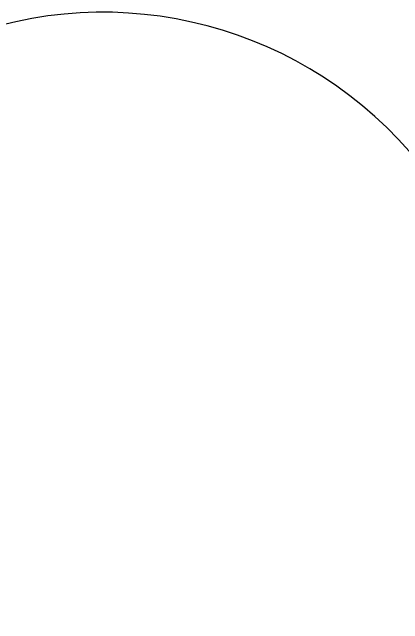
# Model space of a CAD drawing. Header units: inches. Extents: x 0.6 to 33.4, y 0.6 to 21.4.
# Drawn here: x 5.421 to 6.069, y 14.594 to 15.608 of the extents above; entities that cross this region are included whole.
import ezdxf

# ---------------------------------------------------------------- set-up
doc = ezdxf.new("R2010")
doc.units = ezdxf.units.IN
doc.header["$LTSCALE"] = 2
doc.header["$MEASUREMENT"] = 0
doc.layers.add('Sketch Geometry (ANSI)', color=7, linetype='Continuous', lineweight=25)
doc.layers.add('Symbol (ANSI)', color=7, linetype='Continuous', lineweight=25)
doc.styles.add('Note Text (ANSI)', font='tahoma.ttf')
doc.dimstyles.new('Default (ANSI)$7', dxfattribs={"dimscale": 2, "dimtxt": 0.12, "dimasz": 0.098425, "dimexe": 0.125, "dimexo": 0.0625, "dimgap": 0.031496, "dimtad": 0, "dimtih": 1, "dimtoh": 1, "dimrnd": 1e-08, "dimzin": 4, "dimdsep": 46, "dimtxsty": 'Note Text (ANSI)', "dimcen": 0.09, "dimdle": 0.393701, "dimclrd": 256, "dimclre": 256, "dimclrt": 256, "dimadec": 0, "dimazin": 1, "dimtfac": 1, "dimtofl": 0, "dimtmove": 0, "dimatfit": 3, "dimfxl": 0, "dimtolj": 1, "dimtzin": 4, "dimlwd": -1, "dimlwe": -1, "dimarcsym": 0})

msp = doc.modelspace()

# ---------------------------------------------------------------- linework, layer by layer
at = {"layer": 'Sketch Geometry (ANSI)', "color": 150, "true_color": 0x0080ff}
msp.add_arc((5.57177, 14.93311), 0.675, 250.6261, 109.3739, dxfattribs=at)

# ---------------------------------------------------------------- leaders
at = {"layer": 'Symbol (ANSI)', "annotation_type": 0, "has_hookline": 1, "hookline_direction": 0}
for points, text_width in [([(5.9313, 14.1544), (12.02172, 17.70707), (12.21857, 17.70707)], 1.40083), ([(2.23677, 11.26745), (12.02453, 16.95478), (12.22138, 16.95478)], 1.98995)]:
    msp.add_leader(points, dimstyle='Default (ANSI)$7', override={"dimtad": 0}, dxfattribs=dict(at, text_width=text_width))

doc.saveas('drawing.dxf')
